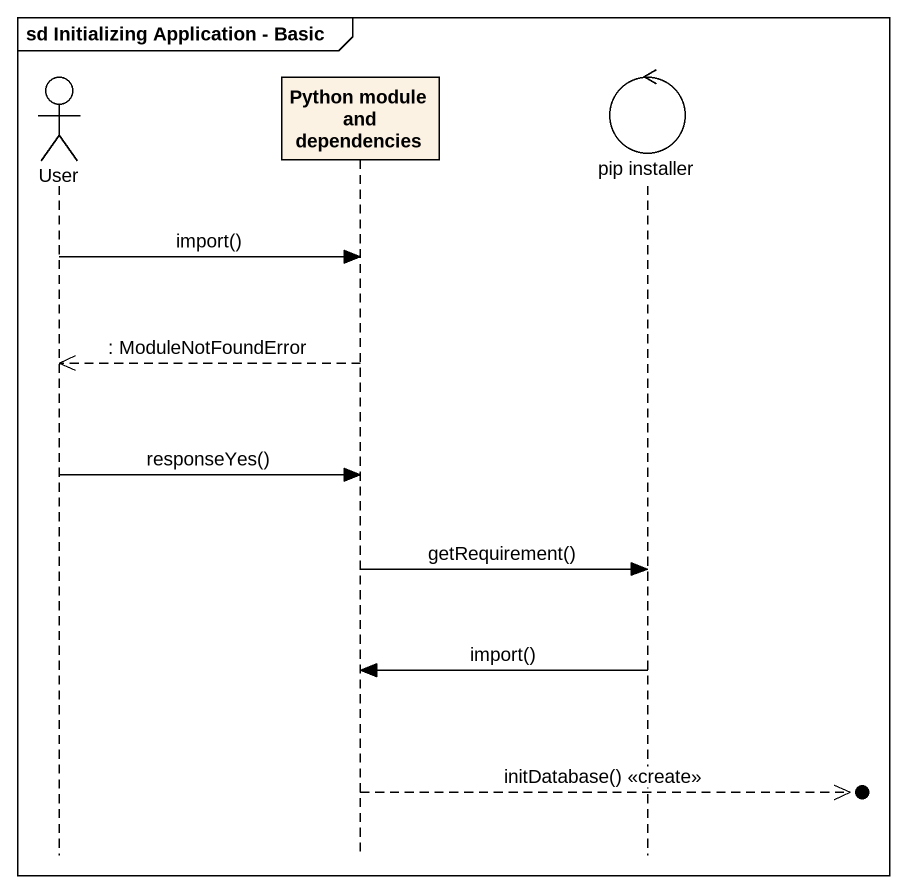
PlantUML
@startuml
mainframe sd Initializing Application - Basic
hide footbox
actor User
participant "Python module and dependencies" as Python_module_and
control "pip installer" as pip_installer

User -> Python_module_and : import()
Python_module_and -->> User : : ModuleNotFoundError
User -> Python_module_and : responseYes()
Python_module_and -> pip_installer : getRequirement()
pip_installer -> Python_module_and : import()
Python_module_and -->>o] : initDatabase() <<create>>
@enduml
